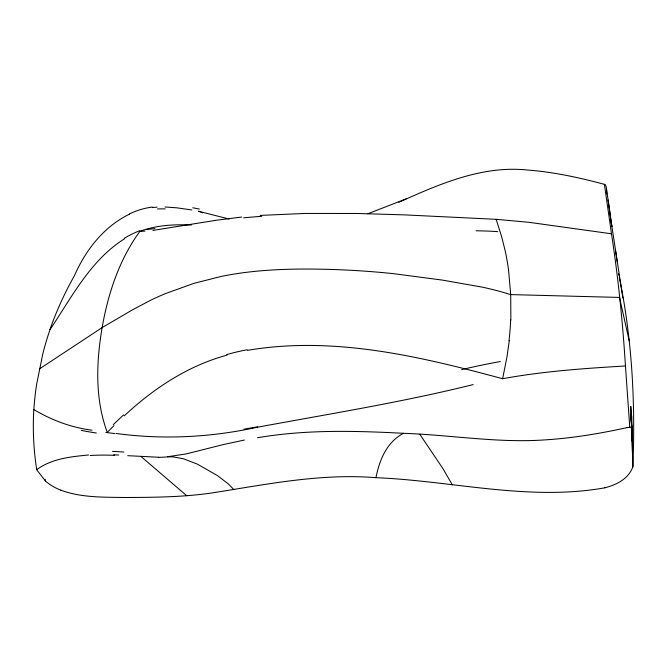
<?xml version="1.0" encoding="UTF-8"?>
<svg xmlns="http://www.w3.org/2000/svg" width="667" height="667" viewBox="0 0 667 667"><rect width="100%" height="100%" fill="white"/><g stroke="black" fill="none" stroke-linecap="round" stroke-linejoin="round"><path stroke-width="1" d="M510.872 319.977L510.705 294.597L508.562 270.052M604.877 487.794A69.31 60.997 4.1 0 0 611.381 485.793C619.61 482.858 627.655 477.747 631.624 469.685A35.651 31.599 7.6 0 0 632.875 466.8C635.459 403.36 632.183 339.42 619.268 277.155M509.271 340.804L506.995 356.753L502.635 378.731C420.043 356.395 333.217 335.701 247.424 350.358M124.587 238.744C90.554 259.997 71.736 297.274 50.025 329.581A330.565 284.517 -22.3 0 0 42.78 353.969L36.677 384.067A331.707 286.543 -22.6 0 0 33.867 409.588C51.709 420.177 71.377 427.622 92.021 430.19M60.872 490.212C81.257 497.732 103.385 497.148 124.787 497.499C153.76 497.39 182.841 497.165 211.572 493.005C265.941 484.5 320.61 473.178 375.971 477.68C379.398 460.088 386.693 442.096 403.51 433.3C450.909 434.942 498.124 443.297 545.639 439.845C572.811 438.086 599.741 433.608 626.33 427.772M113.965 425.638L107.279 432.374C94.847 398.974 96.248 362.231 102.118 327.614C108.121 293.522 119.243 259.546 139.87 231.374L144.956 231.099M124.237 415.858C153.527 388.444 188.086 365.649 227.13 355.102M39.436 368.918L102.118 327.614L132.808 309.655L150.842 300.15A307.145 135.368 1.8 0 1 165.541 293.555L193.989 283.333L221.252 276.413A194.13 91.671 3.5 0 1 240.954 273.036C269.651 269.059 298.708 268.601 327.63 269.335A356.103 148.908 2.9 0 1 393.405 273.653L442.246 280.073L482.391 287.16A199.208 92.746 1.1 0 1 502.926 292.288L510.705 294.597L619.51 297.424L629.206 340.887M398.774 202.326C438.844 184.35 481.757 165.341 526.955 169.985C553.485 171.944 579.623 177.622 605.244 184.584L606.195 186.61L611.847 226.613L608.121 200M129.448 214.174C103.935 226.522 85.534 250.15 74.412 275.729A362.331 314.666 -19.8 0 0 49.958 329.581M406.12 198.891L367.909 213.732M604.877 487.802C528.881 501.417 451.993 480.757 375.971 477.68M632.883 466.8L631.724 428.798L630.707 427.147L626.53 427.722M473.178 384.592C401.709 402.334 329.006 413.94 256.662 427.372C210.505 437.444 162.79 439.853 115.941 433.433M244.405 440.037L223.82 444.447L186.243 453.91L166.958 456.845L172.636 456.82L183.167 458.671L197.315 464.099L217.517 475.629L227.889 483.567L233.917 489.653M502.635 378.731C543.171 371.244 584.359 368.426 625.454 365.958L629.74 427.013M257.479 437.752C305.711 429.465 354.844 430.765 403.51 433.3M152.551 207.52L157.053 207.129M152.951 230.407L216.016 220.293L241.654 217.058M260.197 215.408L304.977 213.44L357.137 213.482L404.227 214.866L496.173 219.318L528.989 222.311L611.497 233.8C618.201 277.622 622.67 321.719 625.454 365.958M88.578 454.986C70.794 456.703 51.426 458.646 36.685 469.743L45.406 480.924L45.098 479.273M158.629 457.254L127.739 455.686M165.032 207.003L176.855 207.821L191.838 209.963M191.379 225.029C176.93 224.362 162.256 224.912 148.224 228.698A92.463 79.523 13 0 0 139.828 231.307M113.715 454.777L118.743 455.044M198.282 211.197L229.131 219.026M198.949 211.331L202.693 212.856M186.785 495.748L141.246 456.72M419.76 434.209L442.913 468.584L452.376 484.942M496.173 219.318L501.826 237.352L505.252 251.134A336.902 269.81 -33.8 0 1 508.529 270.068M618.567 273.753L618.918 275.454M611.247 222.369L622.861 298.041M615.474 250.1L617.308 262.206M604.377 184.267L611.497 233.8M631.949 430.423L630.74 414.057L632.158 435.192L630.774 406.328L631.816 431.157M606.445 188.486L606.762 193.972M631.991 435.293L632.249 441.504M631.741 415.866L632.433 452.043M36.743 469.718A361.822 313.74 -19.7 0 1 33.792 409.605M90.212 455.503A75.755 14.29 6.6 0 1 114.624 455.336M112.54 451.376A82.266 14.391 6.5 0 1 123.912 452.051M166.225 456.995A134.3 132.45 -11.8 0 1 158.629 457.345M244.014 429.189A345.623 252.91 -20.8 0 1 257.662 426.88M114.682 433.542A98.891 8.554 4 0 1 105.895 432.441M96.34 433.008A103.077 10.639 3.1 0 1 81.224 430.373M113.298 424.679A816.541 573.228 64.6 0 1 123.603 414.924M226.772 354.561A199.783 139.745 7.1 0 1 247.123 349.75M461.606 369.643A223.02 70.527 -10.5 0 1 500.375 361.531M192.763 207.787A131.032 71.919 4.3 0 1 199.408 209.088M124.262 238.344A96.54 83.709 14.6 0 1 139.545 230.79M154.944 228.614A425.863 116.733 -33.5 0 1 146.84 229.448M243.605 217.851A176.888 37.018 0.6 0 1 261.806 216.291M476.071 230.799A214.816 118.643 8.8 0 1 497.69 231.632M510.664 320.01A338.294 271.219 -34 0 1 508.988 340.829M129.306 214.04A67.467 46.973 9.1 0 1 152.351 207.045M157.504 208.963A73.695 51.793 9.2 0 1 165.216 208.904M60.889 490.17A75.096 60.222 -40.5 0 1 45.348 480.99"/></g></svg>
